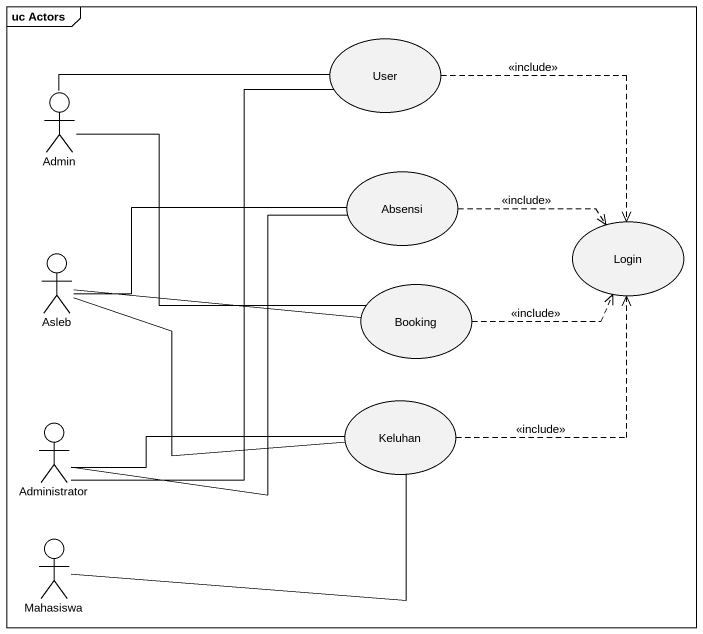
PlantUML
@startuml
mainframe uc Actors
usecase User
actor Admin
usecase Absensi
usecase Login
actor Asleb
usecase Booking
usecase Keluhan
actor Administrator
actor Mahasiswa
User -left- Admin
User ..> Login : <<include>>
Admin -right- Booking
Absensi .right.> Login : <<include>>
Absensi -left- Asleb
Booking .right.> Login : <<include>>
Booking -left- Asleb
Keluhan .up.> Login : <<include>>
Keluhan -left- Asleb
Administrator -up- User
Administrator -up- Absensi
Administrator -right- Keluhan
Mahasiswa -right- Keluhan
@enduml
